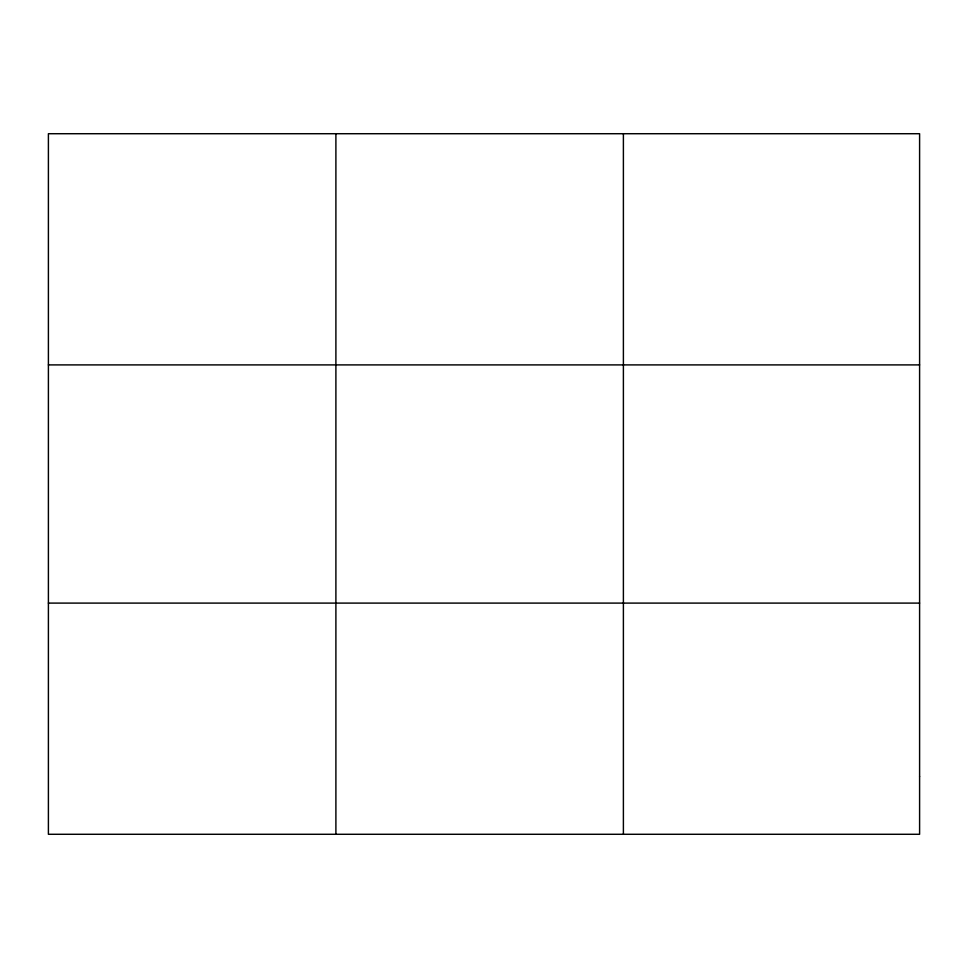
<?xml version="1.0" encoding="UTF-8"?>
<svg xmlns="http://www.w3.org/2000/svg" width="968" height="968" viewBox="0 0 968 968"><rect width="100%" height="100%" fill="white"/><g stroke="black" fill="none" stroke-linecap="round" stroke-linejoin="round"><path stroke-width="1.45" d="M335.896 133.717L335.896 834.283M623.392 133.717L623.392 834.283M48.4 364.9L919.6 364.9M48.4 603.1L919.6 603.1M919.6 776.493L919.6 834.283L48.4 834.283L48.4 133.717L919.6 133.717L919.6 776.493"/></g></svg>
